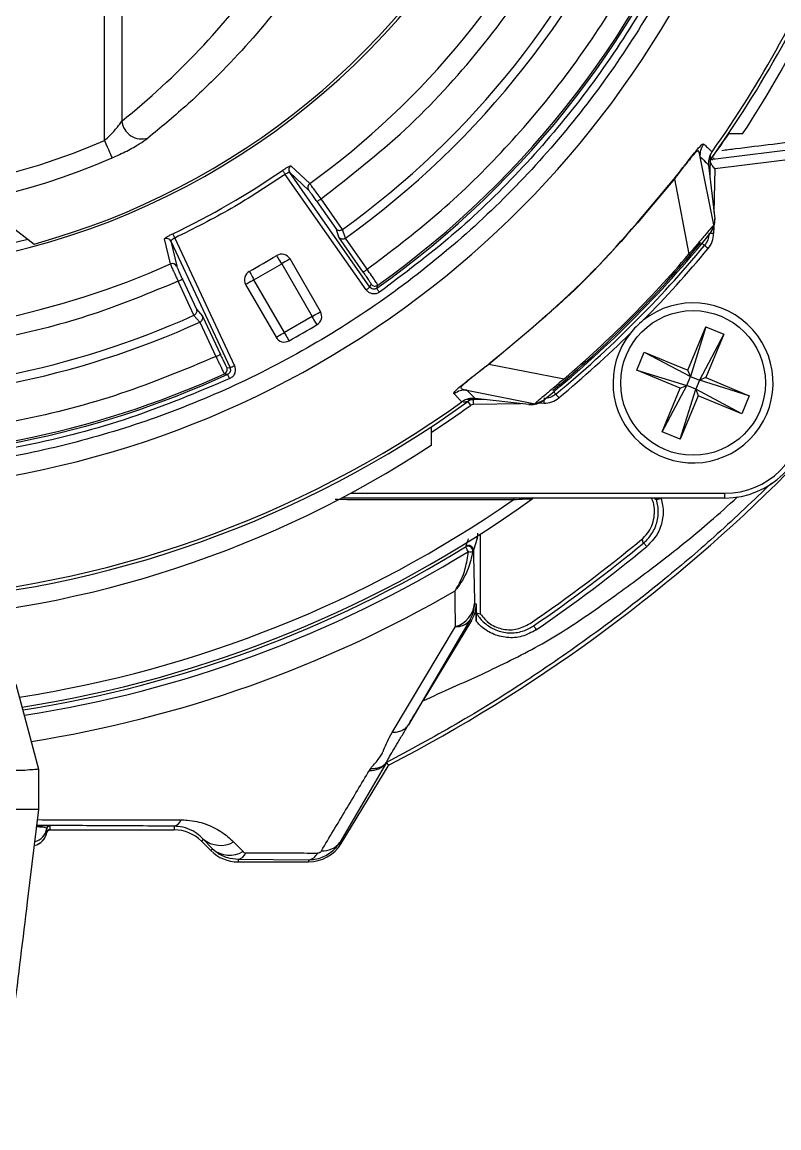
# Model space of a CAD drawing. Extents: x 7 to 135, y 1 to 99.
# Drawn here: x 129.419 to 131.783, y 40.294 to 43.749 of the extents above; entities that cross this region are included whole.
import ezdxf

# ---------------------------------------------------------------- set-up
doc = ezdxf.new("R2010")
doc.units = 0
doc.header["$MEASUREMENT"] = 0
doc.layers.add('OBJECT', color=7, linetype='CONTINUOUS')

msp = doc.modelspace()

# ---------------------------------------------------------------- linework, layer by layer
at = {"layer": 'OBJECT'}
for p, q in [((129.6761, 43.379), (129.6761, 43.8601)), ((129.7304, 43.8601), (129.7304, 43.4397)), ((131.6694, 43.3995), (131.6247, 43.3995)), ((132.0373, 43.3763), (131.5758, 43.3198)), ((131.5796, 43.1152), (131.5371, 43.3283)), ((131.5371, 43.3283), (131.5371, 43.3283)), ((131.5683, 43.3344), (131.5671, 43.2664)), ((131.8731, 43.3264), (131.5823, 43.2908)), ((130.2585, 43.2997), (130.3173, 43.2449)), ((131.563, 43.3023), (131.5821, 43.1346)), ((131.5823, 43.2908), (131.5799, 43.1539)), ((130.4933, 42.9124), (130.2405, 43.2733)), ((130.5055, 42.921), (130.2549, 43.279)), ((130.3137, 43.2242), (130.2549, 43.279)), ((131.4561, 43.2593), (131.4555, 43.2597)), ((131.4561, 43.2593), (131.5013, 43.0237)), ((130.3994, 43.1037), (130.3402, 43.1882)), ((130.4196, 43.101), (130.3525, 43.1968)), ((129.3776, 43.1164), (129.4562, 43.0556)), ((131.5821, 43.1346), (131.5796, 43.1152)), ((130.4084, 43.0767), (130.3994, 43.1037)), ((130.4844, 42.9681), (130.4084, 43.0767)), ((130.42, 43.1013), (130.4196, 43.101)), ((130.4289, 43.0743), (130.42, 43.1013)), ((131.5791, 43.1081), (131.5788, 43.0882)), ((129.3149, 43.0417), (129.4372, 43.0703)), ((129.8819, 42.9936), (129.8639, 43.0718)), ((129.8837, 43.0646), (130.0684, 42.6686)), ((129.8837, 43.0646), (129.9017, 42.9863)), ((129.8957, 43.0742), (130.0819, 42.6749)), ((130.4289, 43.0743), (130.4285, 43.0741)), ((130.4967, 42.9767), (130.4285, 43.0741)), ((130.3507, 42.8444), (130.2557, 43.009)), ((130.1431, 42.944), (130.2297, 42.994)), ((130.2297, 42.994), (130.3247, 42.8294)), ((129.9554, 42.833), (129.906, 42.9391)), ((129.9196, 42.9454), (129.9632, 42.8518)), ((130.2381, 42.7794), (130.1431, 42.944)), ((130.1171, 42.929), (130.2121, 42.7644)), ((130.5055, 42.921), (130.5092, 42.9306)), ((130.5265, 42.9174), (130.5302, 42.927)), ((129.9632, 42.8518), (129.9821, 42.8306)), ((129.955, 42.8328), (129.9554, 42.833)), ((129.9739, 42.8116), (129.955, 42.8328)), ((129.9739, 42.8116), (129.9743, 42.8118)), ((129.9743, 42.8118), (130.0245, 42.7041)), ((129.9821, 42.8306), (130.0381, 42.7105)), ((130.3247, 42.8294), (130.2381, 42.7794)), ((131.498, 42.6614), (131.5543, 42.7972)), ((131.5543, 42.7972), (131.5063, 42.6415)), ((131.6107, 42.7739), (131.5345, 42.6298)), ((131.5543, 42.7972), (131.6107, 42.7739)), ((131.6107, 42.7739), (131.5544, 42.6381)), ((131.3389, 42.6614), (131.3623, 42.7178)), ((131.3623, 42.7178), (131.498, 42.6614)), ((131.3623, 42.7178), (131.5063, 42.6415)), ((130.0582, 42.6702), (130.0684, 42.6686)), ((130.8768, 42.6801), (131.1124, 42.6348)), ((130.0508, 42.6502), (130.061, 42.6486)), ((131.4747, 42.6051), (131.3389, 42.6614)), ((131.3389, 42.6614), (131.4946, 42.6133)), ((131.4946, 42.6133), (131.5063, 42.6415)), ((131.5063, 42.6415), (131.498, 42.6614)), ((131.5063, 42.6415), (131.5345, 42.6298)), ((131.5345, 42.6298), (131.5228, 42.6017)), ((131.5544, 42.6381), (131.5345, 42.6298)), ((131.6902, 42.5818), (131.5345, 42.6298)), ((131.5544, 42.6381), (131.6902, 42.5818)), ((130.8078, 42.599), (131.0209, 42.5566)), ((131.4184, 42.4693), (131.4946, 42.6133)), ((131.4184, 42.4693), (131.4747, 42.6051)), ((131.4747, 42.6051), (131.4946, 42.6133)), ((131.4747, 42.4459), (131.5228, 42.6017)), ((131.5228, 42.6017), (131.4946, 42.6133)), ((131.5228, 42.6017), (131.531, 42.5817)), ((131.6668, 42.5254), (131.5228, 42.6017)), ((130.8647, 42.5696), (130.8034, 42.5685)), ((131.0015, 42.554), (130.8338, 42.5731)), ((131.531, 42.5817), (131.4747, 42.4459)), ((131.6668, 42.5254), (131.531, 42.5817)), ((131.6902, 42.5818), (131.6668, 42.5254)), ((130.9771, 42.5568), (130.8278, 42.5542)), ((131.0209, 42.5566), (131.0015, 42.554)), ((131.0488, 42.558), (131.0279, 42.5576)), ((130.6966, 42.4847), (130.6966, 42.4267)), ((131.4747, 42.4459), (131.4184, 42.4693)), ((131.6138, 42.2621), (130.417, 42.2621)), ((130.4448, 42.2769), (131.614, 42.2769)), ((131.3947, 42.2621), (131.3954, 42.2591)), ((131.4173, 42.2621), (131.4141, 42.2616)), ((131.4141, 42.2621), (131.4141, 42.2616)), ((130.8497, 42.1493), (130.8497, 41.8999)), ((130.8037, 42.1097), (130.8054, 42.1116)), ((130.8405, 42.1353), (130.8283, 42.0988)), ((130.8283, 42.0988), (130.8263, 42.0948)), ((130.8321, 41.9327), (130.8372, 41.9313)), ((130.8372, 41.9313), (130.8372, 41.8773)), ((130.8374, 41.9033), (130.8497, 41.8999)), ((130.8176, 41.8809), (130.6256, 41.5535)), ((130.8227, 41.8795), (130.671, 41.6289)), ((130.8227, 41.8795), (130.8176, 41.8809)), ((130.5747, 41.5299), (130.7727, 41.8604)), ((130.5566, 41.4356), (130.411, 41.1862)), ((130.4159, 41.1833), (130.5619, 41.4244)), ((130.5566, 41.4356), (130.5565, 41.4357)), ((129.4716, 41.4145), (129.4716, 41.4145)), ((129.4716, 41.2895), (129.4716, 41.4145)), ((130.5037, 41.4111), (130.5077, 41.4174)), ((129.4362, 41.0009), (129.4716, 41.2895)), ((129.4716, 41.2895), (129.4716, 41.2895)), ((129.496, 41.2174), (129.496, 41.2291)), ((129.496, 41.2171), (129.496, 41.2174)), ((129.5059, 41.2257), (129.5058, 41.2254)), ((129.5058, 41.2254), (129.894, 41.2254)), ((129.5059, 41.2375), (129.5059, 41.2257)), ((129.894, 41.2369), (129.894, 41.2254)), ((129.9849, 41.1963), (129.9789, 41.1903)), ((129.9789, 41.1903), (130.0086, 41.1606)), ((130.0139, 41.166), (129.9849, 41.1963)), ((130.0795, 41.1876), (130.1089, 41.1574)), ((130.411, 41.1862), (130.4159, 41.1833)), ((130.0139, 41.166), (130.0086, 41.1606)), ((130.3132, 41.131), (130.0934, 41.1329)), ((130.0934, 41.1329), (130.0934, 41.1254)), ((130.0934, 41.1254), (130.3132, 41.1254)), ((130.3132, 41.131), (130.3132, 41.1254))]:
    msp.add_line(p, q, dxfattribs=at)
at = {"layer": 'OBJECT', "flags": 128}
for points in [[(129.6761, 43.379), (129.6804, 43.3691), (129.6845, 43.3596), (129.6884, 43.3506), (129.6919, 43.3426), (129.6949, 43.3358), (129.6973, 43.3304), (129.6989, 43.3265), (129.6998, 43.3244)], [(130.2321, 43.2855), (130.2324, 43.2851), (130.233, 43.2842), (130.2338, 43.283), (130.2349, 43.2815), (130.2361, 43.2797), (130.2375, 43.2777), (130.239, 43.2755), (130.2405, 43.2733)], [(130.3402, 43.1882), (130.3405, 43.1884), (130.3412, 43.189), (130.3423, 43.1898), (130.3439, 43.1908), (130.3457, 43.1921), (130.3478, 43.1936), (130.3501, 43.1952), (130.3525, 43.1968)], [(129.8957, 43.0742), (129.8946, 43.0767), (129.8935, 43.079), (129.8924, 43.0812), (129.8915, 43.0832), (129.8907, 43.0849), (129.8901, 43.0862), (129.8896, 43.0872), (129.8894, 43.0877)], [(131.5502, 43.051), (131.55, 43.0512), (131.5493, 43.0518), (131.5483, 43.0526), (131.5469, 43.0538), (131.5452, 43.0552), (131.5432, 43.0568), (131.5425, 43.0574)], [(130.2297, 42.994), (130.2267, 42.999), (130.2238, 43.0038), (130.2211, 43.0082), (130.2187, 43.0121), (130.2168, 43.0153), (130.2154, 43.0177), (130.2145, 43.0192), (130.2142, 43.0197)], [(130.2557, 43.009), (130.2552, 43.0087), (130.2537, 43.0078), (130.2513, 43.0064), (130.2481, 43.0046), (130.2441, 43.0023), (130.2396, 42.9997), (130.2348, 42.9969), (130.2297, 42.994)], [(130.4844, 42.9681), (130.4847, 42.9683), (130.4854, 42.9689), (130.4866, 42.9697), (130.4881, 42.9707), (130.4899, 42.972), (130.492, 42.9735), (130.4943, 42.9751), (130.4967, 42.9767)], [(129.906, 42.9391), (129.9086, 42.9403), (129.9111, 42.9415), (129.9134, 42.9426), (129.9155, 42.9435), (129.9172, 42.9443), (129.9185, 42.9449), (129.9193, 42.9453), (129.9196, 42.9454)], [(130.1431, 42.944), (130.138, 42.941), (130.1331, 42.9382), (130.1286, 42.9356), (130.1247, 42.9334), (130.1215, 42.9315), (130.1191, 42.9301), (130.1176, 42.9292), (130.1171, 42.929)], [(130.1286, 42.9702), (130.1288, 42.9697), (130.1297, 42.9682), (130.131, 42.9658), (130.1328, 42.9625), (130.135, 42.9585), (130.1375, 42.954), (130.1403, 42.9491), (130.1431, 42.944)], [(130.4933, 42.9124), (130.4956, 42.914), (130.4979, 42.9156), (130.5, 42.9171), (130.5018, 42.9184), (130.5034, 42.9195), (130.5045, 42.9203), (130.5052, 42.9208), (130.5055, 42.921)], [(130.5352, 42.9051), (130.5335, 42.9075), (130.5319, 42.9098), (130.5304, 42.9119), (130.5291, 42.9137), (130.528, 42.9152), (130.5272, 42.9164), (130.5267, 42.9171), (130.5265, 42.9174)], [(130.3247, 42.8294), (130.3298, 42.8323), (130.3346, 42.8351), (130.3391, 42.8377), (130.3431, 42.84), (130.3463, 42.8419), (130.3487, 42.8432), (130.3502, 42.8441), (130.3507, 42.8444)], [(130.3402, 42.8037), (130.3399, 42.8042), (130.339, 42.8056), (130.3375, 42.808), (130.3356, 42.8112), (130.3333, 42.8151), (130.3306, 42.8195), (130.3277, 42.8244), (130.3247, 42.8294)], [(130.2121, 42.7644), (130.2126, 42.7647), (130.2141, 42.7655), (130.2165, 42.7669), (130.2197, 42.7688), (130.2237, 42.7711), (130.2282, 42.7736), (130.233, 42.7765), (130.2381, 42.7794)], [(130.2381, 42.7794), (130.2409, 42.7743), (130.2437, 42.7693), (130.2462, 42.7648), (130.2484, 42.7608), (130.2502, 42.7576), (130.2515, 42.7551), (130.2524, 42.7537), (130.2526, 42.7532)], [(130.0245, 42.7041), (130.0271, 42.7054), (130.0296, 42.7065), (130.032, 42.7076), (130.034, 42.7086), (130.0357, 42.7094), (130.037, 42.71), (130.0378, 42.7103), (130.0381, 42.7105)], [(130.0819, 42.6749), (130.0793, 42.6737), (130.0768, 42.6725), (130.0745, 42.6714), (130.0725, 42.6705), (130.0708, 42.6697), (130.0695, 42.6691), (130.0687, 42.6687), (130.0684, 42.6686)], [(130.0673, 42.635), (130.0661, 42.6376), (130.0649, 42.6402), (130.0638, 42.6425), (130.0629, 42.6445), (130.0621, 42.6462), (130.0615, 42.6475), (130.0612, 42.6483), (130.061, 42.6486)], [(131.0859, 42.5866), (131.0857, 42.5868), (131.0852, 42.5875), (131.0843, 42.5885), (131.0832, 42.5899), (131.0818, 42.5916), (131.0801, 42.5936), (131.0795, 42.5943)], [(131.3999, 42.257), (131.3992, 42.2602), (131.3991, 42.2621)], [(131.3999, 42.257), (131.4002, 42.2571), (131.4011, 42.2574), (131.4024, 42.2579), (131.4042, 42.2584), (131.4063, 42.2591), (131.4088, 42.2599), (131.4114, 42.2608), (131.4141, 42.2616)], [(130.8128, 42.0949), (130.8112, 42.0976), (130.8095, 42.1003), (130.808, 42.1028), (130.8066, 42.105), (130.8054, 42.1069), (130.8045, 42.1084), (130.804, 42.1093), (130.8037, 42.1097)], [(130.8405, 42.1353), (130.84, 42.1392), (130.8387, 42.1423)], [(129.4716, 41.4145), (129.4361, 41.5472), (129.4005, 41.68)], [(130.5641, 41.4276), (130.5639, 41.4278), (130.5566, 41.4356)]]:
    msp.add_lwpolyline(points, dxfattribs=at)
at = {"layer": 'OBJECT'}
msp.add_circle((131.5145, 42.6216), 0.226, dxfattribs=at)
for centre, radius, start, end in [((128.8466, 45.2895), 3.0068, 273.8025, 340.2009), ((128.8466, 45.2895), 2.5186, 305.7276, 335.8244), ((128.8466, 45.2895), 2.7223, 305.5385, 338.2371), ((128.8466, 45.2895), 2.9067, 305.3048, 339.3669), ((128.8466, 45.2895), 2.901, 305.4751, 339.7287), ((128.8466, 45.2895), 2.3227, 281.5486, 333.4328), ((128.8466, 45.2837), 2.31, 285.3009, 333.4367), ((128.8466, 45.2895), 2.6951, 305.7175, 337.3213), ((128.8466, 45.2495), 3.375, 326.7599, 342.437), ((128.8466, 45.2895), 3.36, 324.0898, 338.2742), ((128.8466, 45.2895), 3.35, 324.4956, 338.1027), ((128.2567, 45.8794), 5.014, 297.4419, 331.6393), ((129.793, 43.4468), 0.063, 186.4315, 287.3448), ((128.8466, 45.2895), 3.361, 324.3482, 325.7827), ((128.8466, 45.2837), 2.0774, 246.4678, 293.5322), ((128.8466, 45.2837), 2.137, 246.4678, 293.5322), ((128.8466, 45.2895), 2.4363, 295.3416, 304.6584), ((130.2672, 43.2875), 0.015, 125.3644, 214.5826), ((130.3261, 43.2327), 0.015, 125.728, 214.5856), ((128.8466, 45.2895), 3.5, 308.9328, 321.0672), ((131.5038, 43.0895), 0.075, 320.3767, 359), ((131.5633, 42.2532), 0.8351, 88.9384, 89.6936), ((128.8466, 45.2895), 2.5186, 242.3792, 294.2724), ((129.8701, 43.0582), 0.015, 25.4159, 114.6364), ((128.8466, 45.2895), 3.4953, 309.6412, 320.3767), ((128.8466, 45.2895), 3.51, 309.6412, 320.3767), ((130.138, 41.328), 2.2278, 50.2824, 50.6615), ((128.8466, 45.2895), 2.65, 298.931, 301.069), ((130.2297, 42.994), 0.03, 30, 121.069), ((128.8466, 45.2895), 3.4902, 310.4808, 319.5192), ((128.8464, 45.2897), 3.525, 315.4623, 320.3767), ((129.8881, 42.9799), 0.015, 25.4139, 114.2729), ((130.1431, 42.944), 0.03, 118.931, 210), ((128.8466, 45.2895), 2.6951, 242.2584, 294.2825), ((130.5215, 42.9392), 0.015, 215.0252, 305.4384), ((128.8466, 45.2895), 2.7223, 241.7572, 294.4615), ((131.5145, 42.6216), 0.25, 141.5331, 128.4669), ((130.3247, 42.8294), 0.03, 300.9982, 30), ((128.8466, 45.2895), 2.9, 299.0018, 300.9982), ((128.8464, 45.2897), 3.525, 309.6412, 314.5377), ((128.8466, 45.2895), 2.9067, 241.4467, 294.6952), ((128.8466, 45.2895), 2.901, 241.6184, 294.5249), ((130.2381, 42.7794), 0.03, 210, 299.0018), ((130.0446, 42.6639), 0.015, 294.5616, 24.9747), ((128.8466, 45.2895), 3.36, 273.4489, 305.7703), ((128.8466, 45.2895), 3.35, 273.5142, 305.5044), ((130.8282, 42.539), 0.03, 91, 125.7703), ((131.8783, 43.3188), 1.3079, 215.2839, 215.9297), ((131.1317, 42.5631), 0.3041, 178.9007, 181.6922), ((131.878, 42.5734), 0.8294, 180.3044, 181.0637), ((131.0475, 42.633), 0.075, 271, 309.6412), ((132.8296, 44.0168), 2.2552, 219.359, 219.7335), ((128.8464, 45.2897), 3.375, 303.2438, 305.7703), ((130.828, 42.5392), 0.015, 91, 125.7703), ((131.6138, 42.5221), 0.26, 270, 359), ((131.614, 42.5219), 0.245, 270, 359), ((128.8466, 45.2495), 3.375, 273.2259, 303.2401), ((128.8466, 45.2895), 3.6926, 278.7933, 304.7696), ((128.8466, 45.2895), 3.7247, 278.8471, 305.5555), ((130.9601, 42.2543), 0.00792, 99.5474, 165.6291), ((131.0212, 42.2471), 0.015, 90, 125.5555), ((131.315, 42.2732), 0.299, 357.8644, 0.7039), ((128.8467, 45.2894), 3.7337, 278.8611, 301.6109), ((130.8114, 42.0967), 0.0151, 352.9875, 120.4115), ((130.8133, 42.0988), 0.015, 0.1048, 121.5584), ((128.2567, 45.8794), 4.861, 304.4383, 309.5727), ((128.2567, 45.8794), 4.8733, 304.4905, 309.5615), ((128.2567, 45.8794), 4.8883, 304.4906, 309.5614), ((128.8467, 45.2894), 3.7511, 278.8896, 301.6109), ((130.8198, 42.131), 0.0368, 259.0928, 280.2577), ((128.8467, 45.2894), 3.8351, 279.024, 300.1186), ((130.7501, 41.9395), 0.0822, 285.9354, 355.2529), ((130.732, 41.9327), 0.1, 328.8148, 359.9951), ((130.776, 41.9126), 0.0523, 266.3455, 322.7078), ((130.5079, 41.4716), 0.0606, 266.0264, 323.5489), ((129.8869, 41.2657), 0.0297, 283.778, 342.3532), ((129.4467, 41.2257), 0.05, 282.8192, 350.4014), ((129.4467, 41.2256), 0.05, 282.7997, 350.2565), ((129.4467, 41.2375), 0.05, 284.5743, 350.4016), ((129.5059, 41.2275), 0.01, 89.9942, 170.4029), ((129.5059, 41.2157), 0.01, 89.9973, 170.3998), ((129.894, 41.1054), 0.12, 45, 90), ((130.0384, 41.2596), 0.0828, 229.7748, 299.7175), ((130.3132, 41.2454), 0.12, 270, 328.81), ((130.3592, 41.2242), 0.0643, 265.3249, 323.7968), ((130.0934, 41.2454), 0.12, 225, 270), ((130.0675, 41.2293), 0.083, 229.7813, 299.8794), ((130.0869, 41.1652), 0.033, 281.4466, 339.3855), ((130.3071, 41.1679), 0.0374, 279.4292, 336.5789)]:
    msp.add_arc(centre, radius, start, end, dxfattribs=at)
for centre, major_axis, ratio, start_param, end_param in [((128.137, 45.2837), (2.4885, 0), 0.964711, 5.407313, 5.67616), ((130.7372, 41.9313), (0.0963, -0.0269), 0.999836, 6.011044, 6.555327)]:
    msp.add_ellipse(centre, major_axis=major_axis, ratio=ratio, start_param=start_param, end_param=end_param, dxfattribs=at)
for points, knots in [([(131.6083, 44.2604), (131.5745, 44.1766), (131.5063, 44.0075), (131.3739, 43.7654), (131.2182, 43.5321), (131.038, 43.3119), (130.8353, 43.108), (130.6127, 42.9242), (130.3733, 42.7631), (130.1203, 42.6266), (129.8579, 42.5164), (129.59, 42.4334), (129.3203, 42.3752), (129.1388, 42.3579), (129.0488, 42.3493)], [0, 0, 0, 0, 0.080321, 0.16194, 0.244772, 0.329378, 0.414487, 0.5, 0.585518, 0.670628, 0.755228, 0.838065, 0.919682, 1, 1, 1, 1]), ([(130.4967, 42.9767), (130.5704, 43.0325), (130.7182, 43.1444), (130.9184, 43.3393), (131.1005, 43.5521), (131.2599, 43.7823), (131.3974, 44.0255), (131.468, 44.1969), (131.5032, 44.2824)], [0, 0, 0, 0, 0.165735, 0.332466, 0.5, 0.667545, 0.834271, 1, 1, 1, 1]), ([(131.5809, 44.2599), (131.5446, 44.1711), (131.4716, 43.9929), (131.3291, 43.7403), (131.1634, 43.5012), (130.9741, 43.2804), (130.7658, 43.0785), (130.6119, 42.9628), (130.5352, 42.9051)], [0, 0, 0, 0, 0.165711, 0.332438, 0.5, 0.667551, 0.834284, 1, 1, 1, 1]), ([(130.3525, 43.1968), (130.4422, 43.2667), (130.6225, 43.4071), (130.8541, 43.6614), (131.0551, 43.9405), (131.1552, 44.1459), (131.2051, 44.2481)], [0, 0, 0, 0, 0.248894, 0.5, 0.751106, 1, 1, 1, 1]), ([(130.2777, 43.8725), (130.2627, 43.8522), (130.1875, 43.751), (130.0715, 43.6204), (129.9301, 43.484), (129.8513, 43.4191), (129.8118, 43.3867)], [0, 0, 0, 0, 0.1017702, 0.5092943, 0.7544094, 1, 1, 1, 1]), ([(129.6761, 43.379), (129.6816, 43.3841), (129.6965, 43.3976), (129.7164, 43.4195), (129.7261, 43.4335), (129.7304, 43.4397)], [0, 0, 0, 0, 0.248398, 0.66459, 1, 1, 1, 1]), ([(131.6039, 43.3482), (131.6184, 43.35), (131.7107, 43.3614), (131.8563, 43.3794), (131.9872, 43.3956), (132.0404, 43.4022)], [0, 0, 0, 0, 0.0995, 0.633978, 1, 1, 1, 1]), ([(129.6998, 43.3244), (129.7154, 43.3316), (129.7466, 43.3459), (129.7869, 43.3687), (129.8036, 43.3808), (129.8118, 43.3867)], [0, 0, 0, 0, 0.339404, 0.678713, 1, 1, 1, 1]), ([(131.4555, 43.2597), (131.4636, 43.2702), (131.48, 43.2911), (131.502, 43.3193), (131.5202, 43.3422), (131.5368, 43.3619), (131.5452, 43.3691), (131.5471, 43.3684), (131.548, 43.368)], [0, 0, 0, 0, 0.125022, 0.25026, 0.372599, 0.500557, 0.750171, 1, 1, 1, 1]), ([(131.5371, 43.3283), (131.5372, 43.3354), (131.5373, 43.3496), (131.5444, 43.3619), (131.548, 43.368)], [0, 0, 0, 0, 0.499995, 1, 1, 1, 1]), ([(131.548, 43.368), (131.5501, 43.3661), (131.5544, 43.362), (131.5601, 43.3566), (131.5652, 43.3519), (131.5691, 43.3483), (131.5718, 43.3458), (131.5735, 43.3442), (131.5737, 43.344), (131.5738, 43.3439)], [0, 0, 0, 0, 0.124105, 0.263212, 0.41732, 0.571428, 0.714286, 0.857143, 1, 1, 1, 1]), ([(131.5371, 43.3283), (131.5364, 43.3315), (131.535, 43.338), (131.5327, 43.3462), (131.5285, 43.3479), (131.519, 43.3382), (131.509, 43.3264), (131.5004, 43.3158), (131.4902, 43.3029), (131.4789, 43.2887), (131.4671, 43.2736), (131.4594, 43.2636), (131.4561, 43.2593)], [0, 0, 0, 0, 0.1676542, 0.3364175, 0.4992876, 0.6244541, 0.6813343, 0.7499507, 0.8052609, 0.8750439, 0.9458793, 1, 1, 1, 1]), ([(131.5371, 43.3283), (131.5447, 43.3207), (131.5597, 43.3056), (131.5619, 43.3034), (131.563, 43.3023)], [0, 0, 0, 0, 0.500002, 1, 1, 1, 1]), ([(131.5738, 43.3439), (131.5717, 43.3407), (131.5661, 43.3317), (131.5622, 43.3171), (131.5628, 43.3063), (131.563, 43.3023)], [0, 0, 0, 0, 0.263884, 0.723096, 1, 1, 1, 1]), ([(131.5777, 43.3305), (131.5766, 43.3291), (131.5746, 43.3262), (131.5718, 43.3224), (131.5701, 43.3201), (131.5695, 43.3192), (131.5694, 43.319)], [0, 0, 0, 0, 0.299946, 0.599801, 0.901026, 1, 1, 1, 1]), ([(131.5719, 43.3193), (131.5725, 43.3194), (131.5736, 43.3195), (131.5751, 43.3197), (131.5758, 43.3198), (131.5758, 43.3198)], [0, 0, 0, 0, 0.57161, 0.973882, 1, 1, 1, 1]), ([(131.5804, 43.3252), (131.5796, 43.3244), (131.5776, 43.3224), (131.5764, 43.3209), (131.5757, 43.3199), (131.5758, 43.3198), (131.5758, 43.3198)], [0, 0, 0, 0, 0.253695, 0.595018, 0.73927, 1, 1, 1, 1]), ([(130.2321, 43.2855), (130.2353, 43.2877), (130.2417, 43.292), (130.2502, 43.2969), (130.2564, 43.2999), (130.2578, 43.2998), (130.2585, 43.2997)], [0, 0, 0, 0, 0.249972, 0.499783, 0.749144, 1, 1, 1, 1]), ([(131.5823, 43.2908), (131.5823, 43.2908), (131.5796, 43.2944), (131.575, 43.3006), (131.5701, 43.308), (131.5681, 43.3124), (131.568, 43.3143), (131.5679, 43.3149)], [0, 0, 0, 0, 0.006516, 0.399116, 0.685871, 0.902959, 1, 1, 1, 1]), ([(130.2405, 43.2733), (130.1851, 43.2366), (130.0742, 43.1632), (129.9552, 43.1039), (129.8957, 43.0742)], [0, 0, 0, 0, 0.5, 1, 1, 1, 1]), ([(130.2549, 43.279), (130.2546, 43.2791), (130.2542, 43.2794), (130.2526, 43.2794), (130.2503, 43.2787), (130.2477, 43.2775), (130.2446, 43.2759), (130.2421, 43.2743), (130.2405, 43.2733)], [0, 0, 0, 0, 0.149129, 0.282362, 0.500458, 0.630624, 0.757335, 1, 1, 1, 1]), ([(130.8764, 42.6806), (130.9819, 42.7682), (131.1929, 42.9432), (131.368, 43.1542), (131.4555, 43.2597)], [0, 0, 0, 0, 0.500003, 1, 1, 1, 1]), ([(131.4561, 43.2593), (131.3686, 43.1538), (131.1935, 42.9427), (130.9824, 42.7676), (130.8768, 42.6801)], [0, 0, 0, 0, 0.499778, 1, 1, 1, 1]), ([(130.3402, 43.1882), (130.337, 43.1927), (130.3308, 43.2016), (130.3225, 43.213), (130.3162, 43.2214), (130.3145, 43.2233), (130.3137, 43.2242)], [0, 0, 0, 0, 0.250003, 0.499945, 0.749551, 1, 1, 1, 1]), ([(130.3525, 43.1968), (130.3485, 43.2025), (130.3403, 43.2139), (130.3294, 43.2291), (130.3206, 43.2409), (130.3184, 43.2436), (130.3173, 43.2449)], [0, 0, 0, 0, 0.238442, 0.484586, 0.738438, 1, 1, 1, 1]), ([(131.5796, 43.1152), (131.5794, 43.1151), (131.5791, 43.115), (131.5764, 43.1122), (131.5682, 43.1028), (131.5512, 43.0826), (131.528, 43.0551), (131.5105, 43.0345), (131.5013, 43.0237)], [0, 0, 0, 0, 0.061295, 0.157978, 0.353026, 0.568966, 0.775601, 1, 1, 1, 1]), ([(131.5692, 43.0901), (131.5729, 43.0957), (131.5803, 43.1071), (131.583, 43.1232), (131.5823, 43.1322), (131.5821, 43.1346)], [0, 0, 0, 0, 0.425021, 0.8500447, 1, 1, 1, 1]), ([(131.5692, 43.0901), (131.5693, 43.0903), (131.5696, 43.0908), (131.5714, 43.0945), (131.5739, 43.1), (131.5767, 43.1069), (131.5786, 43.1124), (131.5796, 43.1152)], [0, 0, 0, 0, 0.187145, 0.391348, 0.595125, 0.793954, 1, 1, 1, 1]), ([(129.8639, 43.0718), (129.8641, 43.0725), (129.8647, 43.0738), (129.8704, 43.0777), (129.8789, 43.0826), (129.8859, 43.086), (129.8894, 43.0877)], [0, 0, 0, 0, 0.250084, 0.499963, 0.749385, 1, 1, 1, 1]), ([(130.3994, 43.1037), (130.4006, 43.1024), (130.4027, 43.1001), (130.4069, 43.0985), (130.4106, 43.0982), (130.4138, 43.0985), (130.4169, 43.0994), (130.4187, 43.1005), (130.4196, 43.101)], [0, 0, 0, 0, 0.272376, 0.499459, 0.642331, 0.771713, 0.889926, 1, 1, 1, 1]), ([(130.4084, 43.0767), (130.4094, 43.0756), (130.4115, 43.0733), (130.4157, 43.0716), (130.4196, 43.0712), (130.4228, 43.0716), (130.4258, 43.0725), (130.4276, 43.0735), (130.4285, 43.0741)], [0, 0, 0, 0, 0.249927, 0.49946, 0.642323, 0.771699, 0.889915, 1, 1, 1, 1]), ([(131.564, 43.0883), (131.5633, 43.0815), (131.5618, 43.0679), (131.5541, 43.0567), (131.5502, 43.051)], [0, 0, 0, 0, 0.500417, 1, 1, 1, 1]), ([(129.8957, 43.0742), (129.894, 43.0734), (129.8915, 43.072), (129.8885, 43.0702), (129.8861, 43.0684), (129.8845, 43.0668), (129.8836, 43.0655), (129.8836, 43.0649), (129.8837, 43.0646)], [0, 0, 0, 0, 0.242844, 0.369678, 0.499984, 0.717855, 0.850978, 1, 1, 1, 1]), ([(129.906, 42.9391), (129.818, 42.9028), (129.6404, 42.8295), (129.3583, 42.7574), (129.0669, 42.715), (128.7705, 42.7068), (128.475, 42.7325), (128.1866, 42.7919), (127.9093, 42.8805), (127.7363, 42.9641), (127.6506, 43.0056)], [0, 0, 0, 0, 0.122189, 0.246757, 0.372961, 0.5, 0.627039, 0.753243, 0.87781, 1, 1, 1, 1]), ([(129.8819, 42.9936), (129.8826, 42.9919), (129.8837, 42.9887), (129.8896, 42.9752), (129.8972, 42.9581), (129.9031, 42.9454), (129.906, 42.9391)], [0, 0, 0, 0, 0.261562, 0.515414, 0.761558, 1, 1, 1, 1]), ([(129.9017, 42.9863), (129.902, 42.9852), (129.9028, 42.9828), (129.907, 42.9731), (129.9127, 42.9602), (129.9173, 42.9504), (129.9196, 42.9454)], [0, 0, 0, 0, 0.250005, 0.499946, 0.749556, 1, 1, 1, 1]), ([(130.5302, 42.927), (130.5298, 42.9279), (130.5288, 42.9297), (130.5212, 42.9413), (130.5101, 42.9575), (130.5012, 42.9702), (130.4967, 42.9767)], [0, 0, 0, 0, 0.24989, 0.499782, 0.744815, 1, 1, 1, 1]), ([(130.5092, 42.9306), (130.5089, 42.9313), (130.5083, 42.9328), (130.5026, 42.9415), (130.4944, 42.9538), (130.4877, 42.9633), (130.4844, 42.9681)], [0, 0, 0, 0, 0.250035, 0.499877, 0.749252, 1, 1, 1, 1]), ([(130.5352, 42.9051), (130.5317, 42.9032), (130.5247, 42.8994), (130.5126, 42.8993), (130.5012, 42.9035), (130.4959, 42.9094), (130.4933, 42.9124)], [0, 0, 0, 0, 0.250767, 0.500178, 0.749968, 1, 1, 1, 1]), ([(130.5265, 42.9174), (130.5247, 42.9164), (130.5213, 42.9145), (130.5152, 42.9145), (130.5095, 42.9166), (130.5069, 42.9195), (130.5055, 42.921)], [0, 0, 0, 0, 0.251113, 0.500422, 0.749958, 1, 1, 1, 1]), ([(129.9632, 42.8518), (129.9637, 42.8503), (129.9646, 42.8474), (129.964, 42.8429), (129.9624, 42.8394), (129.9605, 42.8368), (129.9581, 42.8346), (129.9563, 42.8335), (129.9554, 42.833)], [0, 0, 0, 0, 0.249931, 0.499462, 0.642324, 0.771703, 0.889918, 1, 1, 1, 1]), ([(129.9743, 42.8118), (129.9752, 42.8123), (129.977, 42.8134), (129.9793, 42.8155), (129.9812, 42.8181), (129.9828, 42.8216), (129.9835, 42.826), (129.9826, 42.829), (129.9821, 42.8306)], [0, 0, 0, 0, 0.110072, 0.228284, 0.357664, 0.500539, 0.727624, 1, 1, 1, 1]), ([(131.359, 42.8173), (131.3513, 42.8109), (131.3368, 42.7986), (131.3246, 42.784), (131.3188, 42.7771)], [0, 0, 0, 0, 0.527439, 1, 1, 1, 1]), ([(130.0245, 42.7041), (129.9261, 42.6631), (129.7273, 42.5802), (129.4111, 42.4991), (129.0843, 42.4518), (128.7517, 42.4436), (128.4203, 42.474), (128.0973, 42.5429), (127.7873, 42.645), (127.5945, 42.7409), (127.499, 42.7884)], [0, 0, 0, 0, 0.12209, 0.2466407, 0.3728876, 0.5, 0.6271124, 0.7533594, 0.8779101, 1, 1, 1, 1]), ([(130.0673, 42.635), (129.9649, 42.5919), (129.7579, 42.5049), (129.4283, 42.4199), (129.0874, 42.3707), (128.7403, 42.3629), (128.3948, 42.3959), (128.0583, 42.4697), (127.7358, 42.5783), (127.5356, 42.6801), (127.4366, 42.7305)], [0, 0, 0, 0, 0.122008, 0.246545, 0.372827, 0.5, 0.627173, 0.753455, 0.877992, 1, 1, 1, 1]), ([(130.0245, 42.7041), (130.0276, 42.6975), (130.0324, 42.6873), (130.0384, 42.6747), (130.0438, 42.6634), (130.0491, 42.6528), (130.0502, 42.6511), (130.0508, 42.6502)], [0, 0, 0, 0, 0.234931, 0.363996, 0.500462, 0.750227, 1, 1, 1, 1]), ([(130.0381, 42.7105), (130.0406, 42.7052), (130.0455, 42.6947), (130.052, 42.6814), (130.0568, 42.6721), (130.0577, 42.6708), (130.0582, 42.6702)], [0, 0, 0, 0, 0.2500328, 0.4998726, 0.7492451, 1, 1, 1, 1]), ([(130.0684, 42.6686), (130.069, 42.6667), (130.0702, 42.6629), (130.0692, 42.6569), (130.0661, 42.6517), (130.0627, 42.6497), (130.061, 42.6486)], [0, 0, 0, 0, 0.250754, 0.500092, 0.749796, 1, 1, 1, 1]), ([(130.0819, 42.6749), (130.0832, 42.6711), (130.0857, 42.6636), (130.0836, 42.6517), (130.0774, 42.6412), (130.0707, 42.6371), (130.0673, 42.635)], [0, 0, 0, 0, 0.250464, 0.500068, 0.749603, 1, 1, 1, 1]), ([(130.7681, 42.5881), (130.7678, 42.5887), (130.7672, 42.5899), (130.7697, 42.5942), (130.7776, 42.6022), (130.794, 42.6159), (130.8168, 42.6341), (130.845, 42.6562), (130.8659, 42.6725), (130.8764, 42.6806)], [0, 0, 0, 0, 0.175154, 0.335953, 0.499735, 0.628069, 0.749937, 0.875049, 1, 1, 1, 1]), ([(130.8768, 42.6801), (130.867, 42.6724), (130.8474, 42.6571), (130.8209, 42.6363), (130.8007, 42.6197), (130.7893, 42.6088), (130.789, 42.6041), (130.795, 42.602), (130.8007, 42.6006), (130.805, 42.5996), (130.807, 42.5992), (130.8078, 42.599)], [0, 0, 0, 0, 0.123067, 0.246585, 0.369053, 0.491537, 0.630311, 0.772463, 0.899411, 0.955665, 1, 1, 1, 1]), ([(130.8768, 42.6801), (130.8767, 42.6802), (130.8765, 42.6805), (130.8764, 42.6806), (130.8764, 42.6806)], [0, 0, 0, 0, 0.500001, 1, 1, 1, 1]), ([(131.1124, 42.6348), (131.102, 42.6259), (131.0812, 42.6082), (131.0529, 42.5845), (131.0321, 42.5669), (131.0221, 42.5581), (131.0213, 42.557), (131.0209, 42.5566)], [0, 0, 0, 0, 0.217936, 0.435233, 0.661572, 0.868602, 1, 1, 1, 1]), ([(130.8078, 42.599), (130.8007, 42.599), (130.7865, 42.5988), (130.7743, 42.5917), (130.7681, 42.5881)], [0, 0, 0, 0, 0.500004, 1, 1, 1, 1]), ([(130.8338, 42.5731), (130.8327, 42.5742), (130.8305, 42.5764), (130.8154, 42.5915), (130.8078, 42.599)], [0, 0, 0, 0, 0.499998, 1, 1, 1, 1]), ([(130.7922, 42.5624), (130.7921, 42.5625), (130.7918, 42.5628), (130.7897, 42.565), (130.7862, 42.5687), (130.7813, 42.574), (130.7752, 42.5806), (130.7704, 42.5857), (130.7681, 42.5881)], [0, 0, 0, 0, 0.1666766, 0.3333436, 0.500001, 0.6870967, 0.853763, 1, 1, 1, 1]), ([(130.8338, 42.5731), (130.83, 42.5733), (130.8194, 42.5739), (130.8048, 42.5702), (130.7956, 42.5645), (130.7922, 42.5624)], [0, 0, 0, 0, 0.263884, 0.723096, 1, 1, 1, 1]), ([(130.8107, 42.5633), (130.8103, 42.5632), (130.8098, 42.5631), (130.8054, 42.5623), (130.8006, 42.5614), (130.797, 42.5607)], [0, 0, 0, 0, 0.321107, 0.482096, 1, 1, 1, 1]), ([(131.0015, 42.554), (131.0083, 42.5539), (131.0218, 42.5537), (131.0369, 42.5601), (131.0442, 42.5655), (131.046, 42.5669)], [0, 0, 0, 0, 0.425022, 0.850044, 1, 1, 1, 1]), ([(131.0209, 42.5566), (131.0237, 42.5575), (131.0292, 42.5594), (131.0361, 42.5623), (131.0416, 42.5647), (131.0453, 42.5665), (131.0458, 42.5668), (131.046, 42.5669)], [0, 0, 0, 0, 0.206023, 0.404821, 0.608638, 0.812835, 1, 1, 1, 1]), ([(131.0859, 42.5866), (131.0803, 42.5827), (131.0691, 42.575), (131.0555, 42.5735), (131.0487, 42.5728)], [0, 0, 0, 0, 0.500175, 1, 1, 1, 1]), ([(131.7596, 42.3089), (131.7037, 42.2553), (131.5959, 42.152), (131.4082, 41.9921), (131.2087, 41.8377), (130.99, 41.687), (130.7784, 41.5548), (130.6297, 41.475), (130.5565, 41.4357)], [0, 0, 0, 0, 0.155378, 0.299497, 0.494901, 0.66125, 0.83331, 1, 1, 1, 1]), ([(130.9524, 42.2562), (130.944, 42.2563), (130.9017, 42.2563), (130.723, 42.2566), (130.5459, 42.2568), (130.3996, 42.257), (130.3964, 42.257)], [0, 0, 0, 0, 0.046806, 0.234034, 0.983402, 1, 1, 1, 1]), ([(130.671, 41.6289), (130.7022, 41.6429), (130.7638, 41.6705), (130.8553, 41.7118), (130.945, 41.7546), (131.032, 41.8), (131.1169, 41.8497), (131.1986, 41.9059), (131.3034, 41.9801), (131.4274, 42.0733), (131.5521, 42.1733), (131.6248, 42.2395), (131.6533, 42.2654)], [0, 0, 0, 0, 0.0871154, 0.1720643, 0.2560069, 0.3402578, 0.422166, 0.5066, 0.5927642, 0.7493471, 0.901912, 1, 1, 1, 1]), ([(131.0125, 42.2593), (131.0124, 42.2593), (131.012, 42.2593), (131.0062, 42.259), (130.9871, 42.258), (130.9655, 42.2569), (130.9524, 42.2562)], [0, 0, 0, 0, 0.069921, 0.279656, 0.561263, 1, 1, 1, 1]), ([(131.3534, 42.1325), (131.36, 42.1387), (131.3731, 42.1511), (131.3862, 42.175), (131.3939, 42.201), (131.3945, 42.228), (131.3913, 42.249), (131.3859, 42.2596), (131.3847, 42.2621)], [0, 0, 0, 0, 0.188236, 0.376295, 0.564099, 0.752203, 0.940373, 1, 1, 1, 1]), ([(131.3605, 42.1224), (131.3605, 42.1224), (131.3719, 42.1316), (131.3908, 42.1542), (131.4059, 42.1947), (131.407, 42.2304), (131.4016, 42.2505), (131.3999, 42.257)], [0, 0, 0, 0, 0.000016, 0.296659, 0.579597, 0.862449, 1, 1, 1, 1]), ([(131.4141, 42.2616), (131.4161, 42.2543), (131.4222, 42.2317), (131.4208, 42.192), (131.4045, 42.1458), (131.3817, 42.1227), (131.3701, 42.1108)], [0, 0, 0, 0, 0.137553, 0.420409, 0.703347, 1, 1, 1, 1]), ([(131.3941, 42.2621), (131.3943, 42.2616), (131.3952, 42.2596), (131.3953, 42.2593), (131.3954, 42.2591)], [0, 0, 0, 0, 0.253967, 1, 1, 1, 1]), ([(131.3999, 42.257), (131.399, 42.2574), (131.3972, 42.2581), (131.396, 42.2588), (131.3954, 42.2591)], [0, 0, 0, 0, 0.50298, 1, 1, 1, 1]), ([(130.8409, 42.1518), (130.8409, 42.1485), (130.8408, 42.1424), (130.8407, 42.1367), (130.8406, 42.1357), (130.8405, 42.1353)], [0, 0, 0, 0, 0.384696, 0.704, 1, 1, 1, 1]), ([(130.8054, 42.1116), (130.8056, 42.1121), (130.8065, 42.1147), (130.809, 42.1222), (130.8113, 42.1293), (130.813, 42.1343)], [0, 0, 0, 0, 0.068353, 0.34177, 1, 1, 1, 1]), ([(130.8394, 42.1407), (130.8396, 42.1403), (130.8399, 42.1395), (130.8401, 42.1384), (130.8402, 42.138), (130.8402, 42.1379)], [0, 0, 0, 0, 0.337819, 0.846155, 1, 1, 1, 1]), ([(131.3605, 42.1224), (131.3596, 42.1227), (131.3577, 42.1232), (131.3575, 42.1263), (131.3575, 42.1295), (131.3569, 42.1323), (131.3546, 42.1324), (131.3534, 42.1325)], [0, 0, 0, 0, 0.198905, 0.379723, 0.619929, 0.80163, 1, 1, 1, 1]), ([(131.3605, 42.1224), (131.3607, 42.1222), (131.361, 42.1218), (131.3632, 42.1191), (131.3664, 42.1153), (131.3688, 42.1123), (131.3701, 42.1108)], [0, 0, 0, 0, 0.250021, 0.50002, 0.75001, 1, 1, 1, 1]), ([(130.7711, 41.9721), (130.7712, 41.9722), (130.7843, 41.9924), (130.8037, 42.031), (130.8103, 42.077), (130.8128, 42.0949)], [0, 0, 0, 0, 0.003192, 0.613381, 1, 1, 1, 1]), ([(130.8263, 42.0948), (130.8223, 42.0769), (130.8132, 42.0362), (130.7908, 41.9981), (130.7753, 41.9773), (130.772, 41.9732), (130.7712, 41.9722), (130.7711, 41.9721)], [0, 0, 0, 0, 0.386794, 0.875864, 0.969474, 0.996989, 1, 1, 1, 1]), ([(130.8283, 42.0988), (130.829, 42.0677), (130.8302, 42.0122), (130.8315, 41.957), (130.8321, 41.9327)], [0, 0, 0, 0, 0.560213, 1, 1, 1, 1]), ([(130.7727, 41.8604), (130.7723, 41.8848), (130.7718, 41.922), (130.7713, 41.9593), (130.7711, 41.9721)], [0, 0, 0, 0, 0.656991, 1, 1, 1, 1]), ([(130.8372, 41.8773), (130.8372, 41.8818), (130.8372, 41.8887), (130.8373, 41.8966), (130.8373, 41.9007), (130.8374, 41.9029), (130.8374, 41.9032), (130.8374, 41.9033)], [0, 0, 0, 0, 0.408377, 0.646069, 0.799774, 0.902519, 1, 1, 1, 1]), ([(130.8374, 41.9033), (130.8374, 41.9033), (130.8433, 41.8931), (130.8594, 41.8726), (130.8929, 41.8498), (130.9342, 41.839), (130.9748, 41.8421), (131.0015, 41.8535), (131.0141, 41.8611), (131.0163, 41.8628), (131.0163, 41.8628)], [0, 0, 0, 0, 0.000012, 0.171953, 0.376347, 0.580724, 0.78509, 0.960067, 0.999988, 1, 1, 1, 1]), ([(131.0248, 41.8504), (131.0102, 41.8425), (130.9818, 41.8269), (130.9327, 41.8239), (130.8867, 41.8359), (130.8551, 41.857), (130.841, 41.873), (130.8372, 41.8773)], [0, 0, 0, 0, 0.237627, 0.464131, 0.690645, 0.917176, 1, 1, 1, 1]), ([(130.8497, 41.8999), (130.8594, 41.8886), (130.8787, 41.8662), (130.921, 41.8501), (130.9663, 41.8496), (130.9926, 41.8634), (131.0057, 41.8704)], [0, 0, 0, 0, 0.250001, 0.499776, 0.749441, 1, 1, 1, 1]), ([(131.0163, 41.8628), (131.0164, 41.8626), (131.0167, 41.8621), (131.0187, 41.8593), (131.0215, 41.8552), (131.0237, 41.852), (131.0248, 41.8504)], [0, 0, 0, 0, 0.250021, 0.500018, 0.750007, 1, 1, 1, 1]), ([(130.6256, 41.5535), (130.6331, 41.5661), (130.6481, 41.591), (130.6634, 41.6164), (130.671, 41.6289)], [0, 0, 0, 0, 0.506887, 1, 1, 1, 1]), ([(130.5077, 41.4174), (130.5157, 41.4266), (130.5276, 41.4403), (130.5394, 41.4565), (130.5436, 41.4646), (130.5456, 41.4686), (130.5466, 41.4708), (130.5471, 41.472), (130.5474, 41.4725), (130.5475, 41.4728), (130.5476, 41.473), (130.5476, 41.4731), (130.5476, 41.4731), (130.5476, 41.4731), (130.5476, 41.4731), (130.5476, 41.4731), (130.5476, 41.4731), (130.5476, 41.4731), (130.5476, 41.4731), (130.5476, 41.4732), (130.5478, 41.4735), (130.552, 41.4838), (130.559, 41.5013), (130.5694, 41.5203), (130.5747, 41.5299)], [0, 0, 0, 0, 0.250019, 0.373725, 0.430505, 0.463084, 0.480442, 0.489377, 0.493916, 0.496197, 0.497344, 0.497918, 0.498205, 0.498353, 0.498419, 0.498456, 0.498475, 0.49849, 0.498493, 0.498497, 0.49954, 0.508092, 0.749234, 1, 1, 1, 1]), ([(130.5565, 41.4357), (130.5567, 41.4362), (130.5571, 41.4373), (130.5623, 41.4466), (130.573, 41.4651), (130.589, 41.4922), (130.6035, 41.5165), (130.6158, 41.5371), (130.6222, 41.5478), (130.6256, 41.5535)], [0, 0, 0, 0, 0.0967527, 0.1995699, 0.3981488, 0.597065, 0.7947928, 0.8906867, 1, 1, 1, 1]), ([(130.5747, 41.5299), (130.5802, 41.5303), (130.5914, 41.531), (130.6057, 41.5359), (130.6176, 41.5431), (130.6229, 41.55), (130.6256, 41.5535)], [0, 0, 0, 0, 0.25001, 0.5, 0.750004, 1, 1, 1, 1]), ([(130.5077, 41.4174), (130.5129, 41.4173), (130.5234, 41.4173), (130.537, 41.4208), (130.5485, 41.4267), (130.5539, 41.4327), (130.5565, 41.4357)], [0, 0, 0, 0, 0.250001, 0.49999, 0.75, 1, 1, 1, 1]), ([(130.5619, 41.4244), (130.5619, 41.4245), (130.562, 41.4246), (130.5621, 41.4248), (130.5624, 41.4253), (130.5631, 41.4262), (130.5636, 41.4269), (130.5639, 41.4274), (130.5641, 41.4276)], [0, 0, 0, 0, 0.011496, 0.026616, 0.054926, 0.176724, 0.657453, 1, 1, 1, 1]), ([(130.5641, 41.4276), (130.5643, 41.4277), (130.5646, 41.4279), (130.5651, 41.4283), (130.5655, 41.4286), (130.5659, 41.4288), (130.5662, 41.429), (130.5665, 41.4291), (130.5667, 41.4292), (130.567, 41.4294), (130.5672, 41.4295), (130.5673, 41.4296), (130.5674, 41.4296)], [0, 0, 0, 0, 0.324814, 0.54313, 0.690274, 0.789812, 0.857439, 0.90394, 0.947904, 0.967705, 0.987569, 1, 1, 1, 1]), ([(129.4716, 41.4145), (129.4714, 41.4146), (129.4706, 41.4148), (129.4606, 41.4139), (129.4369, 41.4124), (129.4081, 41.4093), (129.388, 41.4127), (129.3801, 41.414)], [0, 0, 0, 0, 0.09751, 0.351329, 0.599305, 0.843154, 1, 1, 1, 1]), ([(130.3539, 41.1601), (130.3789, 41.2021), (130.4282, 41.2848), (130.4788, 41.3694), (130.5037, 41.4111)], [0, 0, 0, 0, 0.507409, 1, 1, 1, 1]), ([(129.4716, 41.2895), (129.4703, 41.2892), (129.4675, 41.2887), (129.4467, 41.2888), (129.417, 41.2896), (129.3921, 41.2895), (129.3801, 41.2895)], [0, 0, 0, 0, 0.253586, 0.507166, 0.760848, 1, 1, 1, 1]), ([(129.4677, 41.2573), (129.5395, 41.2572), (129.6913, 41.2571), (129.838, 41.2569), (129.9152, 41.2567)], [0, 0, 0, 0, 0.473614, 1, 1, 1, 1]), ([(129.9152, 41.2567), (129.9219, 41.2565), (129.9498, 41.2557), (129.9948, 41.2447), (130.0431, 41.2209), (130.0672, 41.1989), (130.0795, 41.1876)], [0, 0, 0, 0, 0.087059, 0.3649, 0.67597, 1, 1, 1, 1]), ([(129.496, 41.2291), (129.4959, 41.23), (129.4958, 41.2311), (129.4851, 41.2333), (129.475, 41.2342), (129.4677, 41.2345), (129.4649, 41.2346)], [0, 0, 0, 0, 0.5056874, 0.7400773, 0.8988531, 1, 1, 1, 1]), ([(129.894, 41.2369), (129.8204, 41.2374), (129.6799, 41.2383), (129.5346, 41.2389), (129.4654, 41.2392)], [0, 0, 0, 0, 0.524241, 1, 1, 1, 1]), ([(129.4654, 41.2391), (129.4699, 41.2391), (129.4797, 41.239), (129.4926, 41.2387), (129.5052, 41.2382), (129.5056, 41.2378), (129.5059, 41.2375)], [0, 0, 0, 0, 0.138084, 0.300616, 0.532739, 1, 1, 1, 1]), ([(129.496, 41.2171), (129.496, 41.2173), (129.4963, 41.2186), (129.4972, 41.2209), (129.4995, 41.2234), (129.5025, 41.2251), (129.5047, 41.2253), (129.5058, 41.2254)], [0, 0, 0, 0, 0.047802, 0.277776, 0.51853, 0.759259, 1, 1, 1, 1]), ([(129.9849, 41.1963), (129.9787, 41.2024), (129.966, 41.2147), (129.9403, 41.2286), (129.9148, 41.236), (129.8977, 41.2367), (129.894, 41.2369)], [0, 0, 0, 0, 0.332644, 0.670623, 0.92787, 1, 1, 1, 1]), ([(130.411, 41.1862), (130.4054, 41.1782), (130.3951, 41.1636), (130.375, 41.1482), (130.3548, 41.1381), (130.3341, 41.1321), (130.32, 41.1314), (130.3132, 41.131)], [0, 0, 0, 0, 0.250794, 0.4558, 0.63983, 0.825872, 1, 1, 1, 1]), ([(130.0934, 41.1329), (130.0825, 41.1338), (130.0583, 41.136), (130.0313, 41.15), (130.0178, 41.1624), (130.0139, 41.166)], [0, 0, 0, 0, 0.371117, 0.820777, 1, 1, 1, 1]), ([(130.1089, 41.1574), (130.1093, 41.157), (130.1106, 41.1557), (130.1134, 41.1541), (130.1165, 41.1537), (130.1178, 41.1536)], [0, 0, 0, 0, 0.206988, 0.676116, 1, 1, 1, 1]), ([(130.1178, 41.1536), (130.1785, 41.1535), (130.2537, 41.1533), (130.3273, 41.1531), (130.3414, 41.153)], [0, 0, 0, 0, 0.808417, 1, 1, 1, 1]), ([(130.3414, 41.153), (130.3423, 41.1531), (130.344, 41.1532), (130.3468, 41.1539), (130.3494, 41.1553), (130.3521, 41.1574), (130.3532, 41.1591), (130.3539, 41.1601)], [0, 0, 0, 0, 0.169147, 0.339539, 0.509498, 0.714353, 1, 1, 1, 1]), ([(129.349, 40.2944), (129.3497, 40.3001), (129.3532, 40.3285), (129.368, 40.4479), (129.3964, 40.6777), (129.4219, 40.8848), (129.4362, 41.0009)], [0, 0, 0, 0, 0.0241478, 0.1207388, 0.5071031, 1, 1, 1, 1])]:
    msp.add_open_spline(points, degree=3, knots=knots, dxfattribs=at)

doc.saveas('drawing.dxf')
